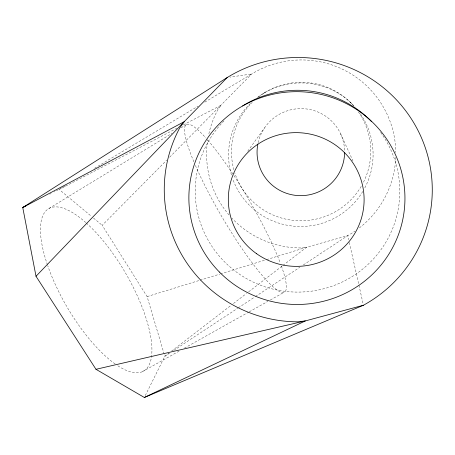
<?xml version="1.0" encoding="UTF-8"?>
<svg xmlns="http://www.w3.org/2000/svg" width="455" height="455" viewBox="0 0 455 455"><rect width="100%" height="100%" fill="white"/><g stroke="black" fill="none" stroke-linecap="round" stroke-linejoin="round"><path stroke-width="0.34" stroke-dasharray="2.27 1.71" d="M145.281 395.571L164.829 356.305L168.765 353.279M247.725 151.196L264.668 127.741M169.561 353.182L164.829 356.305L147.107 296.597L102.199 225.31L166.667 160.2M169.664 157.174L251.706 73.989A94.651 93.969 -13 0 1 346.915 71.498A94.651 93.969 -13 0 1 395.816 152.533M171.581 351.112L231.208 305.237M233.455 303.508L246.394 293.549M248.646 291.82L282.396 265.851M282.959 265.419L306.585 247.241L347.774 235.633A94.651 93.969 -13 0 0 354.877 231.203M173.708 350.447L237.652 308.274M238.244 307.881L254.823 296.944M255.414 296.558L299.817 267.267M303.371 264.924L347.774 235.633L348.706 239.768M48.964 208.47L172.041 133.309M181.136 127.758L186.595 124.425M263.297 93.485L264.975 92.479M65.315 185.822L54.196 191.964M94.555 168.282L198.107 106.151M204.807 102.13L251.706 73.989L230.02 77.117M142.352 371.707L179.435 350.924M184.383 348.155L248.657 312.141M249.277 311.794L267.819 301.409M270.293 300.021L283.886 292.406M177.035 128.145L59.224 189.473L91.319 216.239M183.337 124.863L221.136 105.185L217.865 109.706A94.651 93.969 -13 0 0 208.811 133.992M49.794 194.143L51.051 193.523M147.107 296.597L199.364 280.428M200.041 280.217L219.719 274.126M220.402 273.916L265.868 259.845M266.545 259.634L306.585 247.241L301.142 247.952A94.651 93.969 -13 0 1 231.879 218.144M93.497 218.053L102.199 225.31M350.196 102.221L351.743 103.609M340.585 133.759L352.926 160.82M349.326 242.526L363.283 304.549M380.636 132.433A102.324 100.908 2.8 0 1 361.918 269.69A102.324 100.908 2.8 0 1 221.869 259.026A102.324 100.908 2.8 0 1 224.366 120.535M395.748 157.458A94.651 93.969 -13 0 1 358.301 228.728M229.03 214.959A94.651 93.969 -13 0 1 207.764 139.48M360.4 113.892A72.282 71.759 -12.6 0 1 364.165 189.075M362.783 191.47A72.282 71.759 -12.6 0 1 293.606 226.158A72.282 71.759 -12.6 0 1 232.721 178.872M231.453 174.965A72.282 71.759 -12.6 0 1 251.49 102.421M257.456 97.433A72.282 71.759 -12.6 0 1 355.139 107.187M258.133 142.682A43.799 43.498 -14.9 0 1 305.39 108.836A43.799 43.498 -14.9 0 1 344.611 151.379M358.421 111.958A69.689 69.211 -15.2 0 1 362.897 183.337M361.207 186.374A69.689 69.211 -15.2 0 1 293.538 220.396A69.689 69.211 -15.2 0 1 234.843 173.031M233.864 169.755A69.689 69.211 -15.2 0 1 252.184 102.443M258.571 96.864A69.689 69.211 -15.2 0 1 353.592 105.81M86.257 222.978A94.077 33.806 59.7 0 1 149.706 331.689A94.077 33.806 59.7 0 1 117.333 365.467M115.16 363.977A94.077 33.806 59.7 0 1 47.695 265.606M47.456 264.912A94.077 33.806 59.7 0 1 85.745 222.529M281.406 266.061A97.103 15.953 59.7 0 1 262.188 275.44A97.103 15.953 59.7 0 1 195.189 164.938M193.864 161.821A97.103 15.953 59.7 0 1 205.848 137.967M207.804 140.197A97.103 15.953 59.7 0 1 232.789 173.878M233.898 175.556A97.103 15.953 59.7 0 1 280.291 263.036"/><path stroke-width="0.68" d="M36.013 276.282L184.201 121.707L227.221 77.521A134.003 132.166 2.5 0 1 413.658 122.605A134.003 132.166 2.5 0 1 363.443 305.237L144.337 397.471L95.982 369.301L36.013 276.282L22.75 207.52L227.221 77.521M25.895 205.967L22.75 207.52L184.201 121.707L179.628 128.082A134.003 132.166 2.5 0 0 297.752 321.839L305.396 320.911L363.443 305.237M144.337 397.471L305.396 320.911L95.982 369.301M242.6 105.969A102.324 100.908 2.8 0 1 371.667 121.741M344.611 152.726A43.799 43.498 -14.9 0 1 296.324 195.44A43.799 43.498 -14.9 0 1 257.843 144.081M256.66 253.754A67.897 66.851 4.4 0 0 363.778 206.217A67.897 66.851 4.4 0 0 268.194 138.536A67.897 66.851 4.4 0 0 256.66 253.754M219.429 272.05A108.045 106.39 4.2 0 0 400.855 227.324A108.045 106.39 4.2 0 0 270.463 94.856A108.045 106.39 4.2 0 0 219.429 272.05"/></g></svg>
